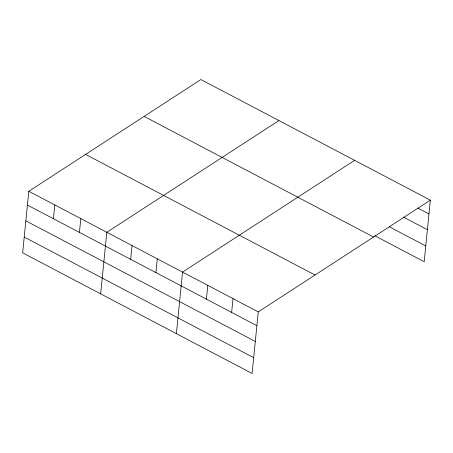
<?xml version="1.0" encoding="UTF-8"?>
<svg xmlns="http://www.w3.org/2000/svg" width="453" height="453" viewBox="0 0 453 453"><rect width="100%" height="100%" fill="white"/><g stroke="black" fill="none" stroke-linecap="round" stroke-linejoin="round"><path stroke-width="0.68" d="M28.794 191.285L22.65 252.853L252.111 373.459L258.255 311.89L430.35 200.147L200.889 79.541L28.794 191.285L258.255 311.89M53.426 218.737L54.802 204.954M79.428 232.406L80.804 218.623M100.668 293.861L106.812 232.293L278.906 120.549M130.679 259.343L132.055 245.56M155.917 272.61L157.293 258.827M176.387 333.657L182.536 272.089L354.625 160.345M206.398 299.144L207.774 285.356M231.642 312.406L233.018 298.623M430.35 200.147L424.206 261.715L374.954 235.826M417.893 208.108L428.974 213.929M403.391 217.078L427.4 229.699M389.455 226.857L425.78 245.945M144.099 116.415L373.561 237.021M85.589 154.411L315.045 275.016M27.418 205.067L256.879 325.673M25.844 220.838L255.305 341.443M24.224 237.083L253.686 357.689"/></g></svg>
